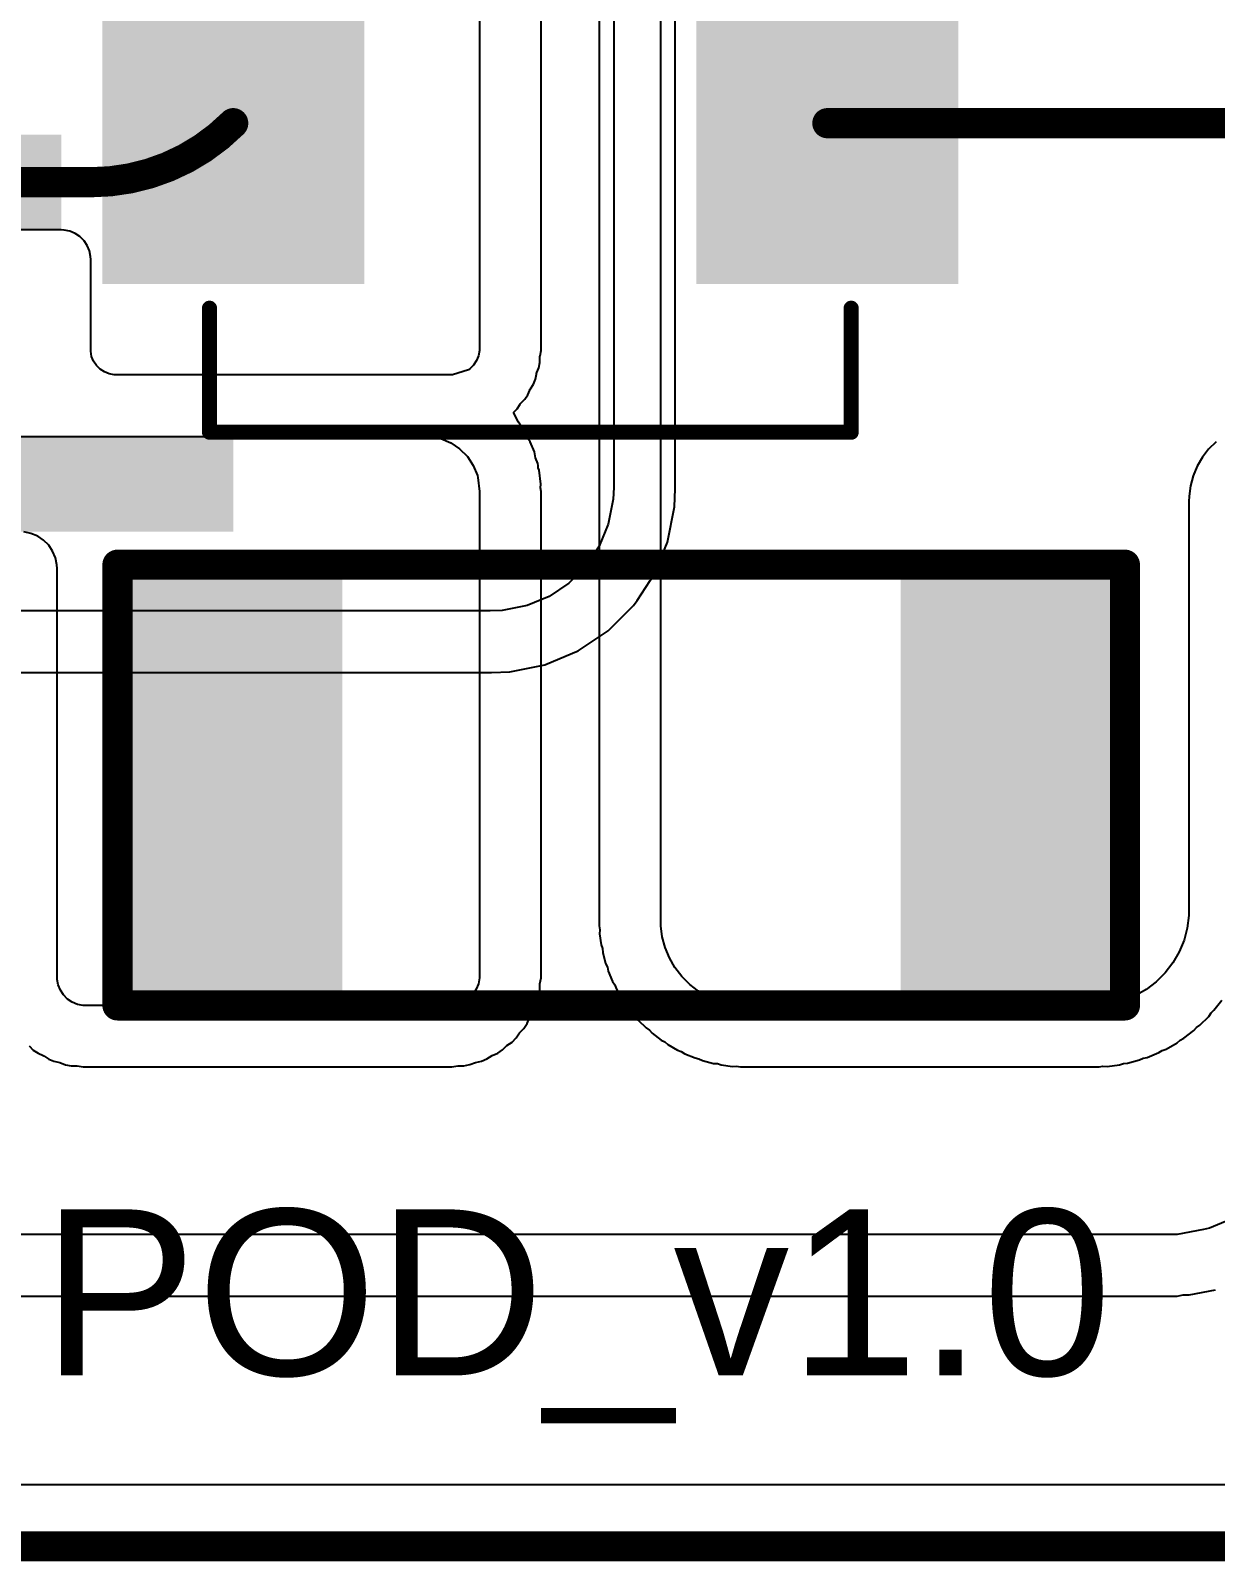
# Model space of a CAD drawing. Header units: inches. Extents: x -2 to 5376, y -4 to 5426.
# Drawn here: x 118.78 to 128.75, y -3.62 to 9.26 of the extents above; entities that cross this region are included whole.
import ezdxf

# ---------------------------------------------------------------- set-up
doc = ezdxf.new("R2010")
doc.units = ezdxf.units.IN
for name, color, linetype in [('Board Outline', 216, 'Continuous'), ('Bottom Layer', 5, 'Continuous'), ('Layer 1', 16, 'Continuous'), ('Layer 2', 76, 'Continuous'), ('Top Layer', 1, 'Continuous'), ('Top Overlay', 2, 'Continuous'), ('Top Paste', 8, 'Continuous'), ('Top Solder', 216, 'Continuous')]:
    doc.layers.add(name, color=color, linetype=linetype)
doc.styles.add('Arial', font='', dxfattribs={"height": 0.2})
doc.styles.get('Arial').set_extended_font_data('Arial')

# ---------------------------------------------------------------- blocks, each defined once
blk = doc.blocks.new('RES_2512_166')
at = {"layer": 'Top Layer'}
for points in [[(-4.05, 1.7), (-2.45, 1.7), (-2.45, -1.7), (-4.05, -1.7)], [(2.45, 1.7), (4.05, 1.7), (4.05, -1.7), (2.45, -1.7)]]:
    blk.add_hatch(color=1, dxfattribs=at).paths.add_polyline_path(points)
at = {"layer": 'Top Paste'}
for points in [[(-4.05, 1.7), (-2.45, 1.7), (-2.45, -1.7), (-4.05, -1.7)], [(2.45, 1.7), (4.05, 1.7), (4.05, -1.7), (2.45, -1.7)]]:
    blk.add_hatch(color=8, dxfattribs=at).paths.add_polyline_path(points)
at = {"layer": 'Top Solder'}
for points in [[(-4.152, 1.802), (-2.348, 1.802), (-2.348, -1.802), (-4.152, -1.802)], [(2.348, 1.802), (4.152, 1.802), (4.152, -1.802), (2.348, -1.802)]]:
    blk.add_hatch(color=216, dxfattribs=at).paths.add_polyline_path(points)
at = {"layer": 'Top Overlay'}
for points in [[(-4.242, 1.854, 0.254, 0.254, 0), (4.237, 1.854, 0.254, 0.254, 0)], [(-4.242, -1.854, 0.254, 0.254, 0), (-4.242, 1.854, 0.254, 0.254, 0)], [(4.237, -1.854, 0.254, 0.254, 0), (4.237, 1.854, 0.254, 0.254, 0)], [(-4.242, -1.854, 0.254, 0.254, 0), (4.237, -1.854, 0.254, 0.254, 0)]]:
    blk.add_lwpolyline(points, format="xyseb", dxfattribs=at)
for points in [[(-4.305, 1.854, 0.127, 0.127, 1), (-4.178, 1.854, 0.127, 0.127, 1)], [(-4.305, 1.854, 0.127, 0.127, 1), (-4.178, 1.854, 0.127, 0.127, 1)], [(4.173, 1.854, 0.127, 0.127, 1), (4.3, 1.854, 0.127, 0.127, 1)], [(4.173, 1.854, 0.127, 0.127, 1), (4.3, 1.854, 0.127, 0.127, 1)], [(-4.305, -1.854, 0.127, 0.127, 1), (-4.178, -1.854, 0.127, 0.127, 1)], [(-4.305, -1.854, 0.127, 0.127, 1), (-4.178, -1.854, 0.127, 0.127, 1)], [(4.173, -1.854, 0.127, 0.127, 1), (4.3, -1.854, 0.127, 0.127, 1)], [(4.173, -1.854, 0.127, 0.127, 1), (4.3, -1.854, 0.127, 0.127, 1)]]:
    blk.add_lwpolyline(points, format="xyseb", close=True, dxfattribs=at)
blk = doc.blocks.new('YSPI0520_2R2M__246')
at = {"layer": 'Top Layer'}
for points in [[(-3.5, 1.25), (-1.5, 1.25), (-1.5, -1.25), (-3.5, -1.25)], [(1.5, 1.25), (3.5, 1.25), (3.5, -1.25), (1.5, -1.25)]]:
    blk.add_hatch(color=1, dxfattribs=at).paths.add_polyline_path(points)
at = {"layer": 'Top Paste'}
for points in [[(-3.5, 1.25), (-1.5, 1.25), (-1.5, -1.25), (-3.5, -1.25)], [(1.5, 1.25), (3.5, 1.25), (3.5, -1.25), (1.5, -1.25)]]:
    blk.add_hatch(color=8, dxfattribs=at).paths.add_polyline_path(points)
at = {"layer": 'Top Solder'}
for points in [[(-3.602, 1.352), (-1.398, 1.352), (-1.398, -1.352), (-3.602, -1.352)], [(1.398, 1.352), (3.602, 1.352), (3.602, -1.352), (1.398, -1.352)]]:
    blk.add_hatch(color=216, dxfattribs=at).paths.add_polyline_path(points)
at = {"layer": 'Top Overlay'}
for points in [[(-2.7, 2.6, 0.127, 0.127, 0), (2.7, 2.6, 0.127, 0.127, 0)], [(-2.7, 1.557, 0.127, 0.127, 0), (-2.7, 2.6, 0.127, 0.127, 0)], [(2.7, 1.557, 0.127, 0.127, 0), (2.7, 2.6, 0.127, 0.127, 0)], [(-2.7, -2.6, 0.127, 0.127, 0), (-2.7, -1.557, 0.127, 0.127, 0)], [(2.7, -2.6, 0.127, 0.127, 0), (2.7, -1.557, 0.127, 0.127, 0)], [(-2.7, -2.6, 0.127, 0.127, 0), (2.7, -2.6, 0.127, 0.127, 0)]]:
    blk.add_lwpolyline(points, format="xyseb", dxfattribs=at)
for points in [[(-2.732, 2.6, 0.0635, 0.0635, 1), (-2.668, 2.6, 0.0635, 0.0635, 1)], [(-2.732, 2.6, 0.0635, 0.0635, 1), (-2.668, 2.6, 0.0635, 0.0635, 1)], [(2.668, 2.6, 0.0635, 0.0635, 1), (2.732, 2.6, 0.0635, 0.0635, 1)], [(2.668, 2.6, 0.0635, 0.0635, 1), (2.732, 2.6, 0.0635, 0.0635, 1)], [(-2.732, 1.557, 0.0635, 0.0635, 1), (-2.668, 1.557, 0.0635, 0.0635, 1)], [(2.668, 1.557, 0.0635, 0.0635, 1), (2.732, 1.557, 0.0635, 0.0635, 1)], [(-2.732, -1.557, 0.0635, 0.0635, 1), (-2.668, -1.557, 0.0635, 0.0635, 1)], [(2.668, -1.557, 0.0635, 0.0635, 1), (2.732, -1.557, 0.0635, 0.0635, 1)], [(-2.732, -2.6, 0.0635, 0.0635, 1), (-2.668, -2.6, 0.0635, 0.0635, 1)], [(-2.732, -2.6, 0.0635, 0.0635, 1), (-2.668, -2.6, 0.0635, 0.0635, 1)], [(2.668, -2.6, 0.0635, 0.0635, 1), (2.732, -2.6, 0.0635, 0.0635, 1)], [(2.668, -2.6, 0.0635, 0.0635, 1), (2.732, -2.6, 0.0635, 0.0635, 1)]]:
    blk.add_lwpolyline(points, format="xyseb", close=True, dxfattribs=at)

msp = doc.modelspace()

# ---------------------------------------------------------------- hatches: boundary and pattern name
at = {"layer": 'Top Layer'}
for points in [[(116.604, 7.585), (119.034, 7.585), (119.034, 8.387), (116.604, 8.387)], [(116.604, 5.045), (120.482, 5.045), (120.482, 5.847), (116.604, 5.847)]]:
    msp.add_hatch(color=1, dxfattribs=at).paths.add_polyline_path(points)

# ---------------------------------------------------------------- linework, layer by layer
at = {"layer": 'Board Outline'}
msp.add_lwpolyline([(1.478, -3.491, 0.254, 0.254, 0), (135.382, -3.491, 0.254, 0.254, 0)], format="xyseb", dxfattribs=at)
at = {"layer": 'Bottom Layer'}
msp.add_line((133.018, -2.973), (110.819, -2.973), dxfattribs=at)
at = {"layer": 'Layer 1'}
msp.add_line((133.018, -2.973), (110.819, -2.973), dxfattribs=at)
at = {"layer": 'Layer 2'}
for p, q in [((124.202, 5.407), (124.202, 17.911)), ((123.684, 17.755), (123.684, 5.419)), ((123.684, 5.419), (123.679, 5.319)), ((123.679, 5.319), (123.637, 5.109)), ((124.195, 5.255), (124.202, 5.407)), ((124.136, 4.958), (124.195, 5.255)), ((123.637, 5.109), (123.561, 4.923)), ((123.561, 4.923), (123.449, 4.756)), ((124.02, 4.678), (124.136, 4.958)), ((123.449, 4.756), (123.307, 4.614)), ((123.991, 4.636), (124.02, 4.678)), ((123.307, 4.614), (123.14, 4.502)), ((123.88, 4.468), (123.991, 4.636)), ((123.991, 4.636), (123.991, 4.636)), ((122.744, 4.384), (122.643, 4.379)), ((122.954, 4.425), (122.744, 4.384)), ((123.14, 4.502), (122.954, 4.425)), ((123.14, 4.502), (123.14, 4.502)), ((123.637, 4.212), (123.851, 4.426)), ((123.851, 4.426), (123.88, 4.468)), ((123.88, 4.468), (123.88, 4.468)), ((122.643, 4.379), (114.038, 4.379)), ((123.427, 4.072), (123.594, 4.183)), ((123.594, 4.183), (123.637, 4.212)), ((123.594, 4.183), (123.594, 4.183)), ((123.105, 3.927), (123.338, 4.024)), ((123.338, 4.024), (123.385, 4.043)), ((123.338, 4.024), (123.338, 4.024)), ((123.385, 4.043), (123.427, 4.072)), ((123.427, 4.072), (123.427, 4.072)), ((122.656, 3.861), (122.808, 3.868)), ((122.808, 3.868), (123.105, 3.927)), ((114.027, 3.861), (122.656, 3.861)), ((128.953, -0.708), (128.697, -0.814)), ((128.287, -0.868), (110.038, -0.868)), ((128.425, -0.868), (128.287, -0.868)), ((128.647, -0.824), (128.425, -0.868)), ((128.697, -0.814), (128.647, -0.824)), ((128.647, -0.824), (128.647, -0.824)), ((110.045, -1.386), (128.287, -1.386)), ((128.287, -1.386), (128.425, -1.386)), ((128.425, -1.386), (128.475, -1.376)), ((128.475, -1.376), (128.526, -1.376)), ((128.526, -1.376), (128.748, -1.332)), ((133.018, -2.973), (108.961, -2.973))]:
    msp.add_line(p, q, dxfattribs=at)
at = {"layer": 'Top Layer'}
for p, q in [((123.561, 11.345), (123.561, 1.778)), ((124.079, 1.778), (124.079, 11.303)), ((122.555, 9.888), (122.555, 6.592)), ((123.073, 6.593), (123.073, 9.888)), ((119.034, 7.585), (118.617, 7.585)), ((119.058, 7.584), (119.034, 7.585)), ((119.034, 7.585), (119.034, 7.585)), ((119.034, 7.585), (119.034, 7.585)), ((119.106, 7.574), (119.058, 7.584)), ((119.151, 7.556), (119.106, 7.574)), ((119.106, 7.574), (119.106, 7.574)), ((119.191, 7.529), (119.151, 7.556)), ((119.151, 7.556), (119.151, 7.556)), ((119.226, 7.494), (119.191, 7.529)), ((119.253, 7.454), (119.226, 7.494)), ((119.271, 7.409), (119.253, 7.454)), ((119.281, 7.361), (119.271, 7.409)), ((119.282, 7.337), (119.281, 7.361)), ((119.282, 6.585), (119.282, 7.337)), ((119.282, 6.564), (119.282, 6.585)), ((122.555, 6.57), (122.546, 6.526)), ((122.555, 6.592), (122.555, 6.57)), ((123.064, 6.526), (123.073, 6.57)), ((123.073, 6.57), (123.073, 6.593)), ((119.29, 6.521), (119.282, 6.564)), ((119.306, 6.481), (119.29, 6.521)), ((119.33, 6.445), (119.306, 6.481)), ((119.361, 6.414), (119.33, 6.445)), ((122.504, 6.447), (122.473, 6.416)), ((122.529, 6.485), (122.504, 6.447)), ((122.546, 6.526), (122.529, 6.485)), ((123.054, 6.425), (123.063, 6.469)), ((123.063, 6.52), (123.064, 6.526)), ((123.063, 6.469), (123.063, 6.52)), ((123.064, 6.526), (123.064, 6.526)), ((119.397, 6.39), (119.361, 6.414)), ((119.437, 6.373), (119.397, 6.39)), ((119.479, 6.365), (119.437, 6.373)), ((119.501, 6.365), (119.479, 6.365)), ((120.565, 6.365), (119.501, 6.365)), ((122.327, 6.365), (120.565, 6.365)), ((122.462, 6.409), (122.327, 6.365)), ((122.473, 6.416), (122.462, 6.409)), ((123.008, 6.287), (123.025, 6.328)), ((123.025, 6.328), (123.034, 6.372)), ((123.034, 6.372), (123.035, 6.378)), ((123.034, 6.372), (123.034, 6.372)), ((123.035, 6.378), (123.037, 6.384)), ((123.037, 6.384), (123.054, 6.425)), ((123.037, 6.384), (123.037, 6.384)), ((122.935, 6.16), (122.96, 6.197)), ((122.96, 6.197), (122.977, 6.238)), ((122.977, 6.238), (122.979, 6.244)), ((122.977, 6.238), (122.977, 6.238)), ((122.979, 6.244), (122.983, 6.249)), ((122.983, 6.249), (123.008, 6.287)), ((122.983, 6.249), (122.983, 6.249)), ((122.839, 6.049), (122.87, 6.081)), ((122.87, 6.081), (122.895, 6.118)), ((122.895, 6.118), (122.899, 6.124)), ((122.895, 6.118), (122.895, 6.118)), ((122.899, 6.124), (122.935, 6.16)), ((122.882, 5.967), (122.839, 6.049)), ((122.933, 5.891), (122.882, 5.967)), ((118.617, 5.847), (122.093, 5.847)), ((122.093, 5.847), (122.138, 5.847)), ((122.138, 5.847), (122.228, 5.829)), ((122.228, 5.829), (122.312, 5.794)), ((122.953, 5.844), (122.933, 5.891)), ((122.981, 5.802), (122.953, 5.844)), ((123.016, 5.718), (122.981, 5.802)), ((128.752, 5.803), (128.69, 5.741)), ((122.312, 5.794), (122.387, 5.744)), ((122.387, 5.744), (122.452, 5.679)), ((122.452, 5.679), (122.502, 5.604)), ((123.026, 5.668), (123.016, 5.718)), ((123.045, 5.621), (123.026, 5.668)), ((128.637, 5.672), (128.593, 5.596)), ((128.69, 5.741), (128.637, 5.672)), ((122.502, 5.604), (122.537, 5.52)), ((123.049, 5.602), (123.045, 5.621)), ((123.049, 5.582), (123.049, 5.602)), ((123.055, 5.564), (123.049, 5.582)), ((123.069, 5.447), (123.055, 5.564)), ((128.593, 5.596), (128.559, 5.515)), ((122.537, 5.52), (122.541, 5.501)), ((122.541, 5.501), (122.555, 5.385)), ((123.067, 5.416), (123.069, 5.447)), ((123.073, 5.385), (123.067, 5.416)), ((128.537, 5.431), (128.525, 5.344)), ((128.559, 5.515), (128.537, 5.431)), ((122.555, 5.385), (122.555, 5.385)), ((122.555, 5.385), (122.555, 5.385)), ((122.555, 5.385), (122.555, 5.385)), ((122.555, 5.385), (122.555, 1.318)), ((123.073, 1.318), (123.073, 5.385)), ((123.073, 5.385), (123.073, 5.385)), ((123.073, 5.385), (123.073, 5.385)), ((128.525, 5.344), (128.524, 5.3)), ((128.524, 5.3), (128.524, 1.869)), ((118.779, 5.032), (118.72, 5.044)), ((118.836, 5.008), (118.779, 5.032)), ((118.886, 4.975), (118.836, 5.008)), ((118.929, 4.932), (118.886, 4.975)), ((118.962, 4.882), (118.929, 4.932)), ((118.986, 4.825), (118.962, 4.882)), ((118.998, 4.766), (118.986, 4.825)), ((118.999, 4.736), (118.998, 4.766)), ((118.999, 1.303), (118.999, 4.736)), ((128.524, 1.816), (128.51, 1.711)), ((128.524, 1.869), (128.524, 1.869)), ((128.524, 1.869), (128.524, 1.816)), ((123.561, 1.778), (123.561, 1.731)), ((123.561, 1.731), (123.568, 1.697)), ((123.568, 1.697), (123.565, 1.663)), ((124.079, 1.731), (124.079, 1.778)), ((124.091, 1.638), (124.079, 1.731)), ((128.51, 1.711), (128.483, 1.608)), ((123.565, 1.663), (123.578, 1.57)), ((123.578, 1.57), (123.589, 1.538)), ((124.116, 1.547), (124.091, 1.638)), ((124.152, 1.46), (124.116, 1.547)), ((128.483, 1.608), (128.442, 1.51)), ((123.589, 1.538), (123.591, 1.504)), ((123.591, 1.504), (123.615, 1.413)), ((124.199, 1.378), (124.152, 1.46)), ((128.389, 1.419), (128.324, 1.334)), ((128.442, 1.51), (128.389, 1.419)), ((118.999, 1.279), (118.999, 1.303)), ((118.999, 1.303), (118.999, 1.303)), ((122.555, 1.292), (122.545, 1.243)), ((122.555, 1.318), (122.555, 1.292)), ((123.063, 1.243), (123.073, 1.292)), ((123.073, 1.292), (123.073, 1.318)), ((123.615, 1.413), (123.63, 1.382)), ((123.63, 1.382), (123.637, 1.348)), ((123.637, 1.348), (123.673, 1.261)), ((124.256, 1.303), (124.199, 1.378)), ((124.323, 1.237), (124.256, 1.303)), ((128.324, 1.334), (128.249, 1.259)), ((119.008, 1.232), (118.999, 1.279)), ((119.027, 1.188), (119.008, 1.232)), ((119.053, 1.148), (119.027, 1.188)), ((122.526, 1.196), (122.497, 1.153)), ((122.545, 1.243), (122.526, 1.196)), ((123.053, 1.142), (123.063, 1.191)), ((123.063, 1.242), (123.063, 1.243)), ((123.063, 1.243), (123.063, 1.243)), ((123.063, 1.191), (123.063, 1.242)), ((123.673, 1.261), (123.692, 1.233)), ((123.692, 1.233), (123.703, 1.201)), ((123.703, 1.201), (123.75, 1.119)), ((124.397, 1.18), (124.323, 1.237)), ((124.479, 1.132), (124.397, 1.18)), ((128.165, 1.195), (128.073, 1.142)), ((128.249, 1.259), (128.165, 1.195)), ((119.087, 1.114), (119.053, 1.148)), ((119.127, 1.087), (119.087, 1.114)), ((119.171, 1.069), (119.127, 1.087)), ((119.218, 1.06), (119.171, 1.069)), ((122.297, 1.06), (119.218, 1.06)), ((122.322, 1.06), (122.297, 1.06)), ((122.372, 1.07), (122.322, 1.06)), ((122.419, 1.089), (122.372, 1.07)), ((122.461, 1.117), (122.419, 1.089)), ((122.497, 1.153), (122.461, 1.117)), ((123.004, 0.997), (123.024, 1.044)), ((123.024, 1.044), (123.034, 1.094)), ((123.034, 1.095), (123.053, 1.142)), ((123.034, 1.094), (123.034, 1.095)), ((123.034, 1.095), (123.034, 1.095)), ((123.034, 1.094), (123.034, 1.094)), ((123.034, 1.094), (123.034, 1.094)), ((123.75, 1.119), (123.773, 1.093)), ((123.773, 1.093), (123.788, 1.063)), ((123.788, 1.063), (123.845, 0.988)), ((124.566, 1.096), (124.479, 1.132)), ((124.657, 1.072), (124.566, 1.096)), ((124.75, 1.06), (124.657, 1.072)), ((124.797, 1.06), (124.75, 1.06)), ((127.715, 1.06), (124.797, 1.06)), ((124.797, 1.06), (124.797, 1.06)), ((127.768, 1.06), (127.715, 1.06)), ((127.873, 1.074), (127.768, 1.06)), ((127.975, 1.101), (127.873, 1.074)), ((128.073, 1.142), (127.975, 1.101)), ((128.735, 1.019), (128.8, 1.103)), ((122.928, 0.866), (122.956, 0.908)), ((122.956, 0.908), (122.976, 0.955)), ((122.976, 0.955), (123.004, 0.997)), ((122.976, 0.955), (122.976, 0.955)), ((122.976, 0.955), (122.976, 0.955)), ((122.976, 0.955), (122.976, 0.955)), ((122.976, 0.955), (122.976, 0.955)), ((123.845, 0.988), (123.871, 0.966)), ((123.871, 0.966), (123.89, 0.937)), ((123.89, 0.937), (123.956, 0.871)), ((128.616, 0.893), (128.691, 0.968)), ((128.691, 0.968), (128.71, 0.997)), ((128.71, 0.997), (128.735, 1.019)), ((122.828, 0.751), (122.864, 0.787)), ((122.864, 0.787), (122.892, 0.829)), ((122.892, 0.83), (122.928, 0.866)), ((122.892, 0.829), (122.892, 0.83)), ((122.892, 0.83), (122.892, 0.83)), ((123.956, 0.871), (123.985, 0.852)), ((123.985, 0.852), (124.007, 0.826)), ((124.007, 0.826), (124.082, 0.769)), ((128.45, 0.769), (128.481, 0.784)), ((128.481, 0.784), (128.565, 0.848)), ((128.565, 0.848), (128.587, 0.874)), ((128.587, 0.874), (128.616, 0.893)), ((118.763, 0.719), (118.799, 0.683)), ((118.799, 0.683), (118.839, 0.657)), ((118.839, 0.657), (118.883, 0.638)), ((122.66, 0.639), (122.707, 0.658)), ((122.707, 0.658), (122.749, 0.687)), ((122.749, 0.687), (122.785, 0.723)), ((122.785, 0.723), (122.828, 0.751)), ((122.785, 0.723), (122.785, 0.723)), ((122.785, 0.723), (122.785, 0.723)), ((122.785, 0.723), (122.785, 0.723)), ((122.785, 0.723), (122.785, 0.723)), ((124.082, 0.769), (124.113, 0.754)), ((124.113, 0.754), (124.138, 0.731)), ((124.138, 0.731), (124.22, 0.684)), ((124.22, 0.684), (124.252, 0.673)), ((124.252, 0.673), (124.281, 0.654)), ((124.281, 0.654), (124.368, 0.618)), ((128.174, 0.623), (128.272, 0.663)), ((128.272, 0.663), (128.3, 0.682)), ((128.3, 0.682), (128.332, 0.693)), ((128.332, 0.693), (128.424, 0.746)), ((128.424, 0.746), (128.45, 0.769)), ((118.883, 0.638), (118.883, 0.638)), ((118.883, 0.638), (118.886, 0.637)), ((118.886, 0.637), (118.889, 0.636)), ((118.889, 0.636), (118.889, 0.636)), ((118.889, 0.636), (118.929, 0.609)), ((118.929, 0.609), (118.973, 0.591)), ((118.973, 0.591), (119.023, 0.581)), ((119.023, 0.581), (119.07, 0.561)), ((119.07, 0.561), (119.117, 0.552)), ((119.117, 0.552), (119.168, 0.552)), ((119.168, 0.552), (119.218, 0.542)), ((119.218, 0.542), (122.297, 0.542)), ((122.297, 0.542), (122.322, 0.542)), ((122.322, 0.542), (122.372, 0.552)), ((122.372, 0.552), (122.372, 0.552)), ((122.372, 0.552), (122.372, 0.552)), ((122.372, 0.552), (122.423, 0.552)), ((122.423, 0.552), (122.473, 0.562)), ((122.473, 0.562), (122.52, 0.581)), ((122.52, 0.581), (122.52, 0.581)), ((122.52, 0.581), (122.52, 0.581)), ((122.52, 0.581), (122.521, 0.581)), ((122.521, 0.581), (122.57, 0.591)), ((122.521, 0.581), (122.521, 0.581)), ((122.57, 0.591), (122.617, 0.611)), ((122.617, 0.611), (122.66, 0.639)), ((122.66, 0.639), (122.66, 0.639)), ((122.66, 0.639), (122.66, 0.639)), ((122.66, 0.639), (122.66, 0.639)), ((122.66, 0.639), (122.66, 0.639)), ((124.368, 0.618), (124.401, 0.611)), ((124.401, 0.611), (124.432, 0.596)), ((124.432, 0.596), (124.523, 0.572)), ((124.523, 0.572), (124.557, 0.57)), ((124.557, 0.57), (124.589, 0.559)), ((124.589, 0.559), (124.682, 0.546)), ((124.682, 0.546), (124.717, 0.549)), ((124.717, 0.549), (124.75, 0.542)), ((124.75, 0.542), (124.797, 0.542)), ((124.797, 0.542), (124.797, 0.542)), ((124.797, 0.542), (127.715, 0.542)), ((127.715, 0.542), (127.768, 0.542)), ((127.768, 0.542), (127.801, 0.549)), ((127.801, 0.549), (127.835, 0.546)), ((127.835, 0.546), (127.941, 0.56)), ((127.941, 0.56), (127.973, 0.571)), ((127.973, 0.571), (128.007, 0.573)), ((128.007, 0.573), (128.109, 0.601)), ((128.109, 0.601), (128.14, 0.616)), ((128.14, 0.616), (128.174, 0.623)), ((133.151, -2.973), (110.819, -2.973))]:
    msp.add_line(p, q, dxfattribs=at)
for points in [[(120.482, 8.483, 0.254, 0.254, -0.198912), (119.282, 7.986, 0.254, 0.254, 0)], [(125.482, 8.483, 0.254, 0.254, 0), (135.528, 8.483, 0.254, 0.254, 0)], [(117.356, 7.986, 0.254, 0.254, 0), (119.282, 7.986, 0.254, 0.254, 0)]]:
    msp.add_lwpolyline(points, format="xyseb", dxfattribs=at)
for points in [[(120.418, 8.483, 0.127, 0.127, 1), (120.545, 8.483, 0.127, 0.127, 1)], [(125.418, 8.483, 0.127, 0.127, 1), (125.545, 8.483, 0.127, 0.127, 1)], [(119.218, 7.986, 0.127, 0.127, 1), (119.345, 7.986, 0.127, 0.127, 1)], [(119.218, 7.986, 0.127, 0.127, 1), (119.345, 7.986, 0.127, 0.127, 1)]]:
    msp.add_lwpolyline(points, format="xyseb", close=True, dxfattribs=at)

# ---------------------------------------------------------------- block references
for name, p in [('YSPI0520_2R2M__246', (122.982, 8.483)), ('RES_2512_166', (123.749, 2.914))]:
    msp.add_blockref(name, p)

# ---------------------------------------------------------------- texts
at = {"layer": 'Top Overlay', "style": 'Arial'}
msp.add_text('POD_v1.0', height=1.397, rotation=360, dxfattribs=at).set_placement((118.872, -2.053))

doc.saveas('drawing.dxf')
